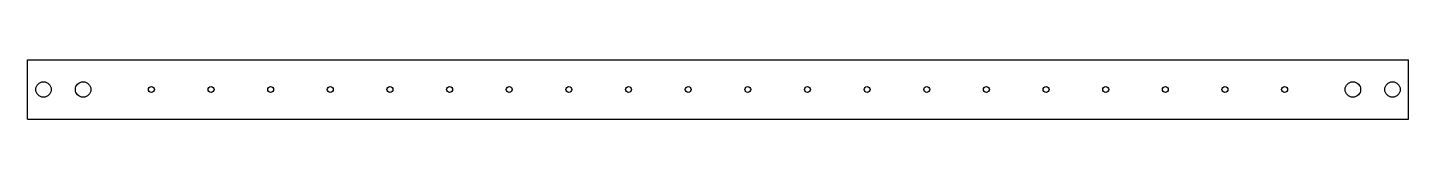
# Model space of a CAD drawing. Extents: x -232 to 232, y -10 to 10.
import ezdxf

# ---------------------------------------------------------------- set-up
doc = ezdxf.new("R2010")
doc.units = 0
doc.header["$MEASUREMENT"] = 0
doc.layers.add('VISIBLE', color=7, linetype='CONTINUOUS')

msp = doc.modelspace()

# ---------------------------------------------------------------- linework, layer by layer
at = {"layer": 'VISIBLE'}
for p, q in [((-231.5, 10), (231.5, 10)), ((-231.5, -10), (-231.5, 10)), ((231.5, -10), (231.5, 10)), ((-231.5, -10), (231.5, -10))]:
    msp.add_line(p, q, dxfattribs=at)
for centre, radius in [((-226.17, 0), 2.6), ((-212.88, 0), 2.6), ((-190, 0), 1), ((-170, 0), 1), ((-150, 0), 1), ((-130, 0), 1), ((-110, 0), 1), ((-90, 0), 1), ((-70, 0), 1), ((-50, 0), 1), ((-30, 0), 1), ((-10, 0), 1), ((10, 0), 1), ((30, 0), 1), ((50, 0), 1), ((70, 0), 1), ((90, 0), 1), ((110, 0), 1), ((130, 0), 1), ((150, 0), 1), ((170, 0), 1), ((190, 0), 1), ((212.88, 0), 2.6), ((226.17, 0), 2.6)]:
    msp.add_circle(centre, radius, dxfattribs=at)

doc.saveas('drawing.dxf')
